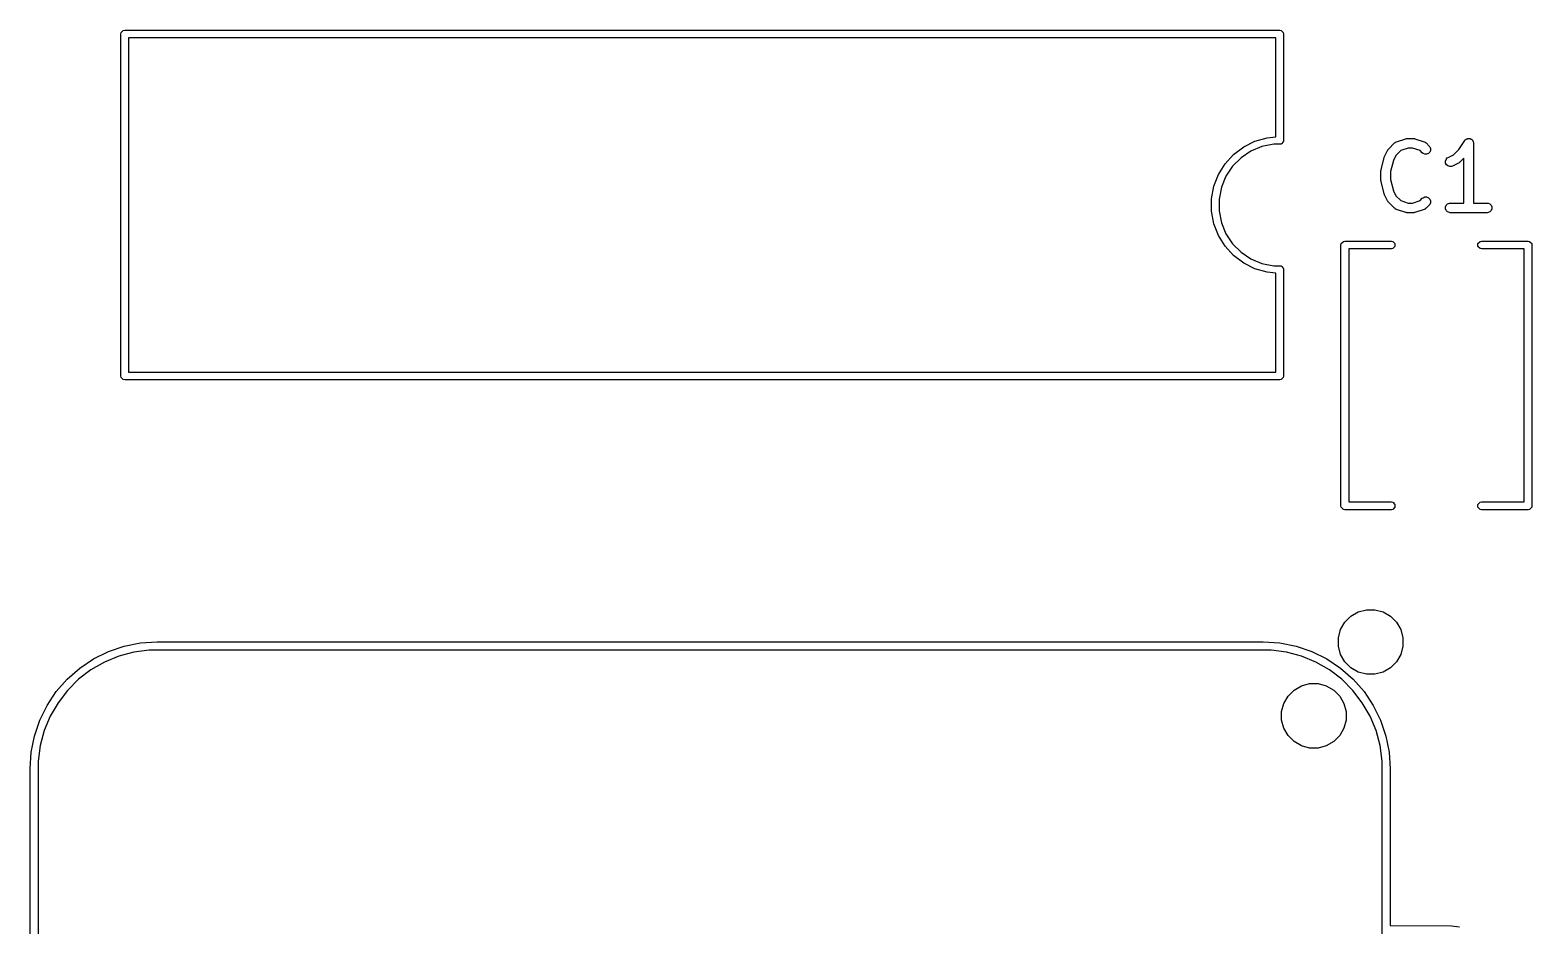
# Model space of a CAD drawing. Header units: millimetres. Extents: x 69 to 108.1, y -103.8 to -33.5.
# Drawn here: x 82.45 to 105.73, y -80.89 to -67.01 of the extents above; entities that cross this region are included whole.
import ezdxf

# ---------------------------------------------------------------- set-up
doc = ezdxf.new("R2010")
doc.units = ezdxf.units.MM
doc.layers.add('BLACK', color=7, linetype='CONTINUOUS')

msp = doc.modelspace()

# ---------------------------------------------------------------- linework, layer by layer
at = {"layer": 'BLACK', "linetype": 'CONTINUOUS'}
for p, q in [((83.864567, -67.047039), (83.897039, -67.014567)), ((83.897039, -67.014567), (83.92, -67.01)), ((83.92, -67.01), (101.82, -67.01)), ((101.82, -67.01), (101.842961, -67.014567)), ((101.842961, -67.014567), (101.875433, -67.047039)), ((83.86, -67.07), (83.864567, -67.047039)), ((83.86, -72.37), (83.86, -67.07)), ((83.98, -67.13), (83.98, -72.31)), ((101.76, -67.13), (83.98, -67.13)), ((101.76, -68.665559), (101.76, -67.13)), ((101.875433, -67.047039), (101.88, -67.07)), ((101.88, -67.07), (101.88, -68.72)), ((101.625226, -68.678049), (101.76, -68.665559)), ((101.105883, -68.936651), (101.261982, -68.81877)), ((101.374743, -68.886983), (101.220785, -68.989855)), ((101.261982, -68.81877), (101.437084, -68.731579)), ((101.545812, -68.816124), (101.374743, -68.886983)), ((101.437084, -68.731579), (101.625226, -68.678049)), ((101.727418, -68.78), (101.545812, -68.816124)), ((101.82, -68.78), (101.727418, -68.78)), ((101.834056, -68.775433), (101.82, -68.78)), ((101.842961, -68.775433), (101.834056, -68.775433)), ((101.847247, -68.771146), (101.842961, -68.775433)), ((101.855267, -68.768541), (101.847247, -68.771146)), ((101.86965, -68.748743), (101.855267, -68.768541)), ((101.875433, -68.742961), (101.86965, -68.748743)), ((101.876029, -68.739964), (101.875433, -68.742961)), ((101.877063, -68.738541), (101.876029, -68.739964)), ((101.88, -68.72), (101.877063, -68.734766)), ((101.877063, -68.734766), (101.877063, -68.738541)), ((103.444823, -68.969373), (103.492442, -68.874135)), ((103.492442, -68.874135), (103.496406, -68.867835)), ((103.496406, -68.867835), (103.497164, -68.866008)), ((103.497164, -68.866008), (103.498852, -68.863951)), ((103.498852, -68.863951), (103.500274, -68.861692)), ((103.500274, -68.861692), (103.501772, -68.860392)), ((103.501772, -68.860392), (103.506491, -68.854643)), ((103.506491, -68.854643), (103.601729, -68.759405)), ((103.601729, -68.759405), (103.613094, -68.750077)), ((103.613094, -68.750077), (103.615584, -68.749045)), ((103.615584, -68.749045), (103.617619, -68.747281)), ((103.617619, -68.747281), (103.631045, -68.741287)), ((103.695276, -68.87799), (103.621163, -68.952103)), ((103.631045, -68.741287), (103.773901, -68.693668)), ((103.809789, -68.839819), (103.695276, -68.87799)), ((103.773901, -68.693668), (103.781156, -68.692018)), ((103.781156, -68.692018), (103.782987, -68.69126)), ((103.782987, -68.69126), (103.78564, -68.690998)), ((103.78564, -68.690998), (103.788238, -68.690408)), ((103.788238, -68.690408), (103.790212, -68.690548)), ((103.790212, -68.690548), (103.797619, -68.689819)), ((103.797619, -68.689819), (103.892857, -68.689819)), ((103.880687, -68.839819), (103.809789, -68.839819)), ((103.9952, -68.87799), (103.880687, -68.839819)), ((103.892857, -68.689819), (103.900262, -68.690548)), ((103.900262, -68.690548), (103.902237, -68.690408)), ((103.902237, -68.690408), (103.904834, -68.690998)), ((103.904834, -68.690998), (103.907489, -68.69126)), ((103.907489, -68.69126), (103.90932, -68.692018)), ((103.90932, -68.692018), (103.916574, -68.693668)), ((103.916574, -68.693668), (104.059431, -68.741287)), ((104.0303, -68.91309), (103.9952, -68.87799)), ((104.059431, -68.741287), (104.072856, -68.747281)), ((104.072856, -68.747281), (104.074891, -68.749046)), ((104.074891, -68.749046), (104.077382, -68.750078)), ((104.077382, -68.750078), (104.088747, -68.759405)), ((104.088747, -68.759405), (104.136366, -68.807024)), ((104.136366, -68.807024), (104.145693, -68.818389)), ((104.145693, -68.818389), (104.156892, -68.845425)), ((104.156892, -68.874688), (104.145693, -68.901724)), ((104.156892, -68.845425), (104.156892, -68.874688)), ((104.515097, -68.941275), (104.596476, -68.859896)), ((104.596476, -68.859896), (104.687596, -68.723216)), ((104.687596, -68.723216), (104.68763, -68.723173)), ((104.68763, -68.723173), (104.68764, -68.723151)), ((104.68764, -68.723151), (104.687691, -68.723099)), ((104.687691, -68.723099), (104.696912, -68.711841)), ((104.696912, -68.711841), (104.703081, -68.707709)), ((104.703081, -68.707709), (104.708332, -68.702459)), ((104.708332, -68.702459), (104.715121, -68.699646)), ((104.715121, -68.699646), (104.721227, -68.695558)), ((104.721227, -68.695558), (104.728507, -68.694101)), ((104.728507, -68.694101), (104.735368, -68.69126)), ((104.735368, -68.69126), (104.742716, -68.69126)), ((104.742716, -68.69126), (104.749921, -68.689819)), ((104.749921, -68.689819), (104.757205, -68.69126)), ((104.757205, -68.69126), (104.764632, -68.69126)), ((104.764632, -68.69126), (104.77142, -68.694072)), ((104.77142, -68.694072), (104.778629, -68.695498)), ((104.778629, -68.695498), (104.784808, -68.699617)), ((104.784808, -68.699617), (104.791668, -68.702459)), ((104.791668, -68.702459), (104.796861, -68.707652)), ((104.796861, -68.707652), (104.802978, -68.71173)), ((104.802978, -68.71173), (104.807111, -68.717902)), ((104.807111, -68.717902), (104.81236, -68.723151)), ((104.81236, -68.723151), (104.815171, -68.729938)), ((104.815171, -68.729938), (104.819261, -68.736045)), ((104.819261, -68.736045), (104.820717, -68.743326)), ((104.820717, -68.743326), (104.823559, -68.750187)), ((104.823559, -68.750187), (104.824984, -68.764663)), ((104.824984, -68.764663), (104.825, -68.76474)), ((104.825, -68.76474), (104.824994, -68.764766)), ((104.824994, -68.764766), (104.825, -68.764819)), ((104.825, -68.764819), (104.825, -69.689819)), ((100.871127, -69.247517), (100.974102, -69.081207)), ((100.974102, -69.081207), (101.105883, -68.936651)), ((101.089855, -69.120785), (100.986983, -69.274743)), ((101.220785, -68.989855), (101.089855, -69.120785)), ((103.391525, -69.1752), (103.439144, -68.984724)), ((103.439144, -68.984724), (103.439529, -68.983644)), ((103.439529, -68.983644), (103.439568, -68.983105)), ((103.439568, -68.983105), (103.441905, -68.976997)), ((103.441905, -68.976997), (103.444091, -68.970878)), ((103.444091, -68.970878), (103.444413, -68.970442)), ((103.444413, -68.970442), (103.444823, -68.969373)), ((103.582669, -69.02909), (103.539286, -69.202624)), ((103.621163, -68.952103), (103.582669, -69.02909)), ((104.041665, -68.922417), (104.0303, -68.91309)), ((104.068701, -68.933616), (104.041665, -68.922417)), ((104.097964, -68.933616), (104.068701, -68.933616)), ((104.125, -68.922417), (104.097964, -68.933616)), ((104.145693, -68.901724), (104.125, -68.922417)), ((104.389875, -69.041152), (104.399129, -69.013391)), ((104.391949, -69.070342), (104.389875, -69.041152)), ((104.405036, -69.096517), (104.391949, -69.070342)), ((104.399129, -69.013391), (104.418302, -68.991283)), ((104.427144, -69.11569), (104.405036, -69.096517)), ((104.418302, -68.991283), (104.430745, -68.983451)), ((104.454905, -69.124944), (104.427144, -69.11569)), ((104.430745, -68.983451), (104.515097, -68.941275)), ((104.484095, -69.12287), (104.454905, -69.124944)), ((104.497827, -69.117615), (104.484095, -69.12287)), ((104.593065, -69.069996), (104.497827, -69.117615)), ((104.599364, -69.066031), (104.593065, -69.069996)), ((104.601192, -69.065274), (104.599364, -69.066031)), ((104.603248, -69.063585), (104.601192, -69.065274)), ((104.605508, -69.062164), (104.603248, -69.063585)), ((104.606807, -69.060665), (104.605508, -69.062164)), ((104.612557, -69.055947), (104.606807, -69.060665)), ((104.675, -68.993504), (104.612557, -69.055947)), ((104.675, -69.689819), (104.675, -68.993504)), ((100.800465, -69.429917), (100.871127, -69.247517)), ((100.986983, -69.274743), (100.916124, -69.445812)), ((103.389286, -69.19339), (103.389537, -69.190836)), ((103.389286, -69.336247), (103.389286, -69.19339)), ((103.389537, -69.3388), (103.389286, -69.336247)), ((103.389375, -69.189744), (103.390184, -69.18427)), ((103.389537, -69.190836), (103.389375, -69.189744)), ((103.389375, -69.339893), (103.389537, -69.3388)), ((103.390184, -69.345366), (103.389375, -69.339893)), ((103.390184, -69.18427), (103.390727, -69.178758)), ((103.390727, -69.350879), (103.390184, -69.345366)), ((103.390727, -69.178758), (103.391149, -69.177736)), ((103.391149, -69.3519), (103.390727, -69.350879)), ((103.391149, -69.177736), (103.391525, -69.1752)), ((103.391525, -69.354437), (103.391149, -69.3519)), ((103.439144, -69.544913), (103.391525, -69.354437)), ((103.539286, -69.202624), (103.539286, -69.327013)), ((103.539286, -69.327013), (103.582669, -69.500547)), ((100.764522, -69.622196), (100.800465, -69.429917)), ((100.916124, -69.445812), (100.88, -69.627418)), ((103.439529, -69.545992), (103.439144, -69.544913)), ((103.439568, -69.546532), (103.439529, -69.545992)), ((103.441895, -69.552613), (103.439568, -69.546532)), ((103.444091, -69.558759), (103.441895, -69.552613)), ((103.444413, -69.559194), (103.444091, -69.558759)), ((103.444823, -69.560264), (103.444413, -69.559194)), ((103.492442, -69.655502), (103.444823, -69.560264)), ((103.582669, -69.500547), (103.621163, -69.577534)), ((103.621163, -69.577534), (103.695276, -69.651648)), ((104.041665, -69.60722), (104.068701, -69.596021)), ((104.068701, -69.596021), (104.097964, -69.596021)), ((104.097964, -69.596021), (104.125, -69.607219)), ((100.764522, -69.817804), (100.764522, -69.622196)), ((100.800465, -70.010083), (100.764522, -69.817804)), ((100.88, -69.627418), (100.88, -69.812582)), ((100.88, -69.812582), (100.916124, -69.994188)), ((103.496405, -69.661798), (103.492442, -69.655502)), ((103.497163, -69.663628), (103.496405, -69.661798)), ((103.498852, -69.665686), (103.497163, -69.663628)), ((103.500274, -69.667945), (103.498852, -69.665686)), ((103.501772, -69.669244), (103.500274, -69.667945)), ((103.506491, -69.674994), (103.501772, -69.669244)), ((103.601729, -69.770233), (103.506491, -69.674994)), ((103.613094, -69.779561), (103.601729, -69.770233)), ((103.615584, -69.780592), (103.613094, -69.779561)), ((103.617619, -69.782357), (103.615584, -69.780592)), ((103.631045, -69.788351), (103.617619, -69.782357)), ((103.773901, -69.83597), (103.631045, -69.788351)), ((103.695276, -69.651648), (103.809789, -69.689819)), ((103.809789, -69.689819), (103.880687, -69.689819)), ((103.880687, -69.689819), (103.9952, -69.651647)), ((104.059431, -69.788351), (103.916574, -69.83597)), ((103.9952, -69.651647), (104.030299, -69.616548)), ((104.030299, -69.616548), (104.041665, -69.60722)), ((104.072856, -69.782357), (104.059431, -69.788351)), ((104.074891, -69.780591), (104.072856, -69.782357)), ((104.077382, -69.77956), (104.074891, -69.780591)), ((104.088748, -69.770232), (104.077382, -69.77956)), ((104.136366, -69.722613), (104.088748, -69.770232)), ((104.125, -69.607219), (104.145693, -69.627912)), ((104.145694, -69.711247), (104.136366, -69.722613)), ((104.145693, -69.627912), (104.156892, -69.654948)), ((104.156892, -69.684211), (104.145694, -69.711247)), ((104.156892, -69.654948), (104.156892, -69.684211)), ((104.390727, -69.750187), (104.401926, -69.723151)), ((104.390727, -69.779451), (104.390727, -69.750187)), ((104.401926, -69.806487), (104.390727, -69.779451)), ((104.401926, -69.723151), (104.422618, -69.702459)), ((104.422618, -69.827179), (104.401926, -69.806487)), ((104.422618, -69.702459), (104.449654, -69.69126)), ((104.449654, -69.838378), (104.422618, -69.827179)), ((104.449654, -69.69126), (104.464286, -69.689819)), ((104.464286, -69.689819), (104.675, -69.689819)), ((104.825, -69.689819), (105.035714, -69.689819)), ((105.035714, -69.689819), (105.050346, -69.69126)), ((105.050346, -69.69126), (105.077382, -69.702459)), ((105.077382, -69.827179), (105.050346, -69.838378)), ((105.077382, -69.702459), (105.098074, -69.723151)), ((105.098074, -69.806487), (105.077382, -69.827179)), ((105.098074, -69.723151), (105.109273, -69.750187)), ((105.109273, -69.779451), (105.098074, -69.806487)), ((105.109273, -69.750187), (105.109273, -69.779451)), ((100.871127, -70.192483), (100.800465, -70.010083)), ((100.916124, -69.994188), (100.986983, -70.165257)), ((103.781156, -69.837619), (103.773901, -69.83597)), ((103.782987, -69.838378), (103.781156, -69.837619)), ((103.78564, -69.838639), (103.782987, -69.838378)), ((103.788238, -69.83923), (103.78564, -69.838639)), ((103.790212, -69.839089), (103.788238, -69.83923)), ((103.797619, -69.839819), (103.790212, -69.839089)), ((103.892857, -69.839819), (103.797619, -69.839819)), ((103.900262, -69.839089), (103.892857, -69.839819)), ((103.902237, -69.83923), (103.900262, -69.839089)), ((103.904834, -69.838639), (103.902237, -69.83923)), ((103.907489, -69.838378), (103.904834, -69.838639)), ((103.90932, -69.837619), (103.907489, -69.838378)), ((103.916574, -69.83597), (103.90932, -69.837619)), ((104.464286, -69.839819), (104.449654, -69.838378)), ((105.035714, -69.839819), (104.464286, -69.839819)), ((105.050346, -69.838378), (105.035714, -69.839819)), ((100.974102, -70.358793), (100.871127, -70.192483)), ((100.986983, -70.165257), (101.089855, -70.319215)), ((102.774567, -70.317039), (102.807039, -70.284567)), ((102.807039, -70.284567), (102.83, -70.28)), ((102.83, -70.28), (103.551, -70.28)), ((103.551, -70.28), (103.573961, -70.284567)), ((103.573961, -70.284567), (103.606433, -70.317039)), ((104.893567, -70.317039), (104.926039, -70.284567)), ((104.926039, -70.284567), (104.949, -70.28)), ((104.949, -70.28), (105.67, -70.28)), ((105.67, -70.28), (105.692961, -70.284567)), ((105.692961, -70.284567), (105.725433, -70.317039)), ((101.105883, -70.503349), (100.974102, -70.358793)), ((101.089855, -70.319215), (101.220785, -70.450145)), ((101.261982, -70.62123), (101.105883, -70.503349)), ((101.220785, -70.450145), (101.374743, -70.553017)), ((102.77, -70.34), (102.774567, -70.317039)), ((102.77, -74.38), (102.77, -70.34)), ((103.551, -70.4), (102.89, -70.4)), ((102.89, -70.4), (102.89, -74.32)), ((103.573961, -70.395433), (103.551, -70.4)), ((103.606433, -70.362961), (103.573961, -70.395433)), ((103.606433, -70.317039), (103.606433, -70.362961)), ((104.893567, -70.362961), (104.893567, -70.317039)), ((104.926039, -70.395433), (104.893567, -70.362961)), ((104.949, -70.4), (104.926039, -70.395433)), ((105.61, -70.4), (104.949, -70.4)), ((105.61, -74.32), (105.61, -70.4)), ((105.725433, -70.317039), (105.73, -70.34)), ((105.73, -70.34), (105.73, -74.38)), ((101.437084, -70.708421), (101.261982, -70.62123)), ((101.374743, -70.553017), (101.545812, -70.623876)), ((101.625226, -70.761951), (101.437084, -70.708421)), ((101.545812, -70.623876), (101.727418, -70.66)), ((101.76, -70.77444), (101.625226, -70.761951)), ((101.727418, -70.66), (101.82, -70.66)), ((101.82, -70.66), (101.834056, -70.664567)), ((101.834056, -70.664567), (101.842961, -70.664567)), ((101.842961, -70.664567), (101.847247, -70.668853)), ((101.847247, -70.668853), (101.855267, -70.671459)), ((101.855267, -70.671459), (101.86965, -70.691256)), ((101.86965, -70.691256), (101.875433, -70.697039)), ((101.875433, -70.697039), (101.876029, -70.700035)), ((101.876029, -70.700035), (101.877063, -70.701459)), ((101.877063, -70.701459), (101.877063, -70.705233)), ((101.877063, -70.705233), (101.88, -70.72)), ((101.88, -70.72), (101.88, -72.37)), ((101.76, -72.31), (101.76, -70.77444)), ((83.864567, -72.392961), (83.86, -72.37)), ((83.897039, -72.425433), (83.864567, -72.392961)), ((83.98, -72.31), (101.76, -72.31)), ((101.875433, -72.392961), (101.842961, -72.425433)), ((101.88, -72.37), (101.875433, -72.392961)), ((83.92, -72.43), (83.897039, -72.425433)), ((101.82, -72.43), (83.92, -72.43)), ((101.842961, -72.425433), (101.82, -72.43)), ((102.774567, -74.402961), (102.77, -74.38)), ((102.807039, -74.435433), (102.774567, -74.402961)), ((102.83, -74.44), (102.807039, -74.435433)), ((103.551, -74.44), (102.83, -74.44)), ((102.89, -74.32), (103.551, -74.32)), ((103.551, -74.32), (103.573961, -74.324567)), ((103.573961, -74.435433), (103.551, -74.44)), ((103.573961, -74.324567), (103.606433, -74.357039)), ((103.606433, -74.402961), (103.573961, -74.435433)), ((103.606433, -74.357039), (103.606433, -74.402961)), ((104.893567, -74.357039), (104.926039, -74.324567)), ((104.893567, -74.402961), (104.893567, -74.357039)), ((104.926039, -74.435433), (104.893567, -74.402961)), ((104.926039, -74.324567), (104.949, -74.32)), ((104.949, -74.44), (104.926039, -74.435433)), ((104.949, -74.32), (105.61, -74.32)), ((105.67, -74.44), (104.949, -74.44)), ((105.692961, -74.435433), (105.67, -74.44)), ((105.725433, -74.402961), (105.692961, -74.435433)), ((105.73, -74.38), (105.725433, -74.402961)), ((102.83015, -76.183184), (102.923184, -76.09015)), ((102.923184, -76.09015), (103.037128, -76.024365)), ((103.037128, -76.024365), (103.164215, -75.990312)), ((103.164215, -75.990312), (103.295785, -75.990312)), ((103.295785, -75.990312), (103.422872, -76.024365)), ((103.422872, -76.024365), (103.536816, -76.09015)), ((103.536816, -76.09015), (103.62985, -76.183184)), ((102.730312, -76.424215), (102.764365, -76.297128)), ((102.764365, -76.297128), (102.83015, -76.183184)), ((103.62985, -76.183184), (103.695635, -76.297128)), ((103.695635, -76.297128), (103.729688, -76.424215)), ((83.667688, -76.636344), (83.911515, -76.553575)), ((83.911515, -76.553575), (84.164059, -76.503341)), ((84.164059, -76.503341), (84.421, -76.4865)), ((84.421, -76.4865), (101.566, -76.4865)), ((101.566, -76.4865), (101.822941, -76.503341)), ((101.822941, -76.503341), (102.075485, -76.553575)), ((102.075485, -76.553575), (102.319312, -76.636344)), ((102.730312, -76.555785), (102.730312, -76.424215)), ((102.764365, -76.682872), (102.730312, -76.555785)), ((103.729688, -76.555785), (103.695635, -76.682872)), ((103.729688, -76.424215), (103.729688, -76.555785)), ((83.222653, -76.893284), (83.43675, -76.750229)), ((83.604778, -76.799866), (83.395723, -76.920564)), ((83.43675, -76.750229), (83.667688, -76.636344)), ((83.827799, -76.707487), (83.604778, -76.799866)), ((84.060971, -76.645009), (83.827799, -76.707487)), ((84.300302, -76.6135), (84.060971, -76.645009)), ((84.421, -76.6135), (84.300302, -76.6135)), ((101.566, -76.6135), (84.421, -76.6135)), ((101.686698, -76.6135), (101.566, -76.6135)), ((101.926029, -76.645009), (101.686698, -76.6135)), ((102.159201, -76.707487), (101.926029, -76.645009)), ((102.382222, -76.799866), (102.159201, -76.707487)), ((102.319312, -76.636344), (102.55025, -76.750229)), ((102.591277, -76.920564), (102.382222, -76.799866)), ((102.55025, -76.750229), (102.764347, -76.893284)), ((102.83015, -76.796816), (102.764365, -76.682872)), ((102.923184, -76.88985), (102.83015, -76.796816)), ((103.62985, -76.796816), (103.536816, -76.88985)), ((103.695635, -76.682872), (103.62985, -76.796816)), ((83.029061, -77.063061), (83.222653, -76.893284)), ((83.395723, -76.920564), (83.20421, -77.067517)), ((102.78279, -77.067517), (102.591277, -76.920564)), ((102.764347, -76.893284), (102.957939, -77.063061)), ((103.037128, -76.955635), (102.923184, -76.88985)), ((103.164215, -76.989688), (103.037128, -76.955635)), ((103.295785, -76.989688), (103.164215, -76.989688)), ((103.422872, -76.955635), (103.295785, -76.989688)), ((103.536816, -76.88985), (103.422872, -76.955635)), ((82.716229, -77.47075), (82.859284, -77.256653)), ((82.859284, -77.256653), (83.029061, -77.063061)), ((83.033517, -77.23821), (82.886564, -77.429723)), ((83.20421, -77.067517), (83.033517, -77.23821)), ((101.95015, -77.326184), (102.043184, -77.23315)), ((102.043184, -77.23315), (102.157128, -77.167365)), ((102.157128, -77.167365), (102.284215, -77.133312)), ((102.284215, -77.133312), (102.415785, -77.133312)), ((102.415785, -77.133312), (102.542872, -77.167365)), ((102.542872, -77.167365), (102.656816, -77.23315)), ((102.656816, -77.23315), (102.74985, -77.326184)), ((102.953483, -77.23821), (102.78279, -77.067517)), ((103.100436, -77.429723), (102.953483, -77.23821)), ((102.957939, -77.063061), (103.127716, -77.256653)), ((103.127716, -77.256653), (103.270771, -77.47075)), ((82.602344, -77.701688), (82.716229, -77.47075)), ((82.886564, -77.429723), (82.765866, -77.638778)), ((101.850312, -77.567215), (101.884365, -77.440128)), ((101.884365, -77.440128), (101.95015, -77.326184)), ((102.74985, -77.326184), (102.815635, -77.440128)), ((102.815635, -77.440128), (102.849688, -77.567215)), ((103.221134, -77.638778), (103.100436, -77.429723)), ((103.270771, -77.47075), (103.384656, -77.701688)), ((82.519575, -77.945515), (82.602344, -77.701688)), ((82.765866, -77.638778), (82.673487, -77.861799)), ((101.850312, -77.698785), (101.850312, -77.567215)), ((101.884365, -77.825872), (101.850312, -77.698785)), ((102.849688, -77.698785), (102.815635, -77.825872)), ((102.849688, -77.567215), (102.849688, -77.698785)), ((103.313513, -77.861799), (103.221134, -77.638778)), ((103.384656, -77.701688), (103.467425, -77.945515)), ((82.469341, -78.198059), (82.519575, -77.945515)), ((82.673487, -77.861799), (82.611009, -78.094971)), ((101.95015, -77.939816), (101.884365, -77.825872)), ((102.043184, -78.03285), (101.95015, -77.939816)), ((102.74985, -77.939816), (102.656816, -78.03285)), ((102.815635, -77.825872), (102.74985, -77.939816)), ((103.375991, -78.094971), (103.313513, -77.861799)), ((103.467425, -77.945515), (103.517659, -78.198059)), ((82.4525, -78.455), (82.469341, -78.198059)), ((82.611009, -78.094971), (82.5795, -78.334302)), ((102.157128, -78.098635), (102.043184, -78.03285)), ((102.284215, -78.132688), (102.157128, -78.098635)), ((102.415785, -78.132688), (102.284215, -78.132688)), ((102.542872, -78.098635), (102.415785, -78.132688)), ((102.656816, -78.03285), (102.542872, -78.098635)), ((103.4075, -78.334302), (103.375991, -78.094971)), ((103.517659, -78.198059), (103.5345, -78.455)), ((82.5795, -78.334302), (82.5795, -78.455)), ((103.4075, -78.455), (103.4075, -78.334302)), ((82.4525, -92.425), (82.4525, -78.455)), ((82.5795, -78.455), (82.5795, -92.425)), ((103.4075, -92.425), (103.4075, -78.455)), ((103.5345, -78.455), (103.5345, -80.881733)), ((103.5345, -80.881733), (104.481506, -80.885228)), ((104.481506, -80.885228), (104.481755, -80.885278)), ((104.481755, -80.885278), (104.606647, -80.899418))]:
    msp.add_line(p, q, dxfattribs=at)

doc.saveas('drawing.dxf')
